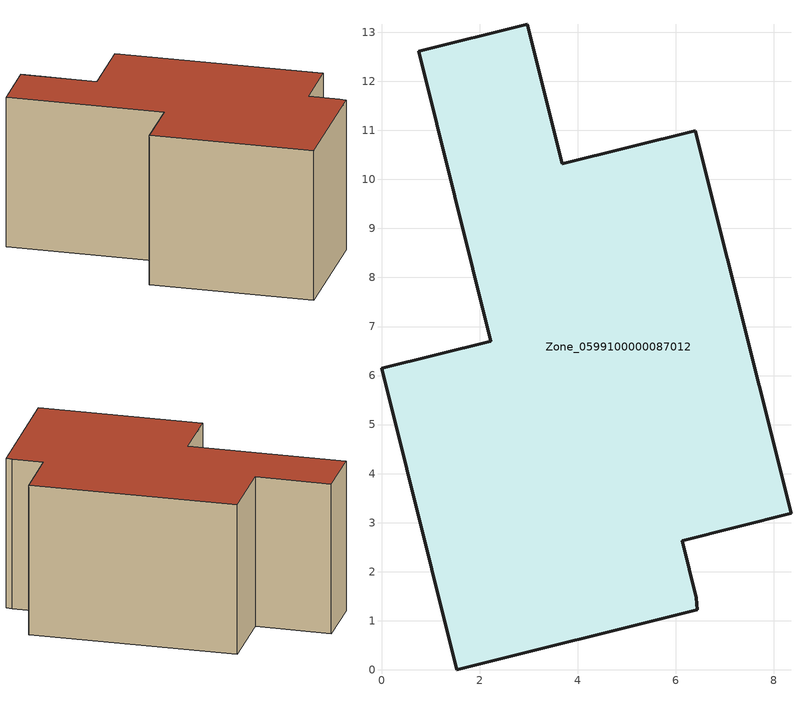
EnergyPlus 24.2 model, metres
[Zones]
Zone_0599100000087012
 floor ground (C_G): 1.53,0 0,6.15 2.23,6.7 0.76,12.62 2.97,13.16 3.68,10.31 6.4,10.99 8.35,3.19 6.13,2.64 6.42,1.47 6.44,1.22 z0
 wall outside (C_F): 0,6.15 1.53,0 6.44,1.22 6.42,1.47 6.13,2.64 8.35,3.19 6.4,10.99 3.68,10.31 2.97,13.16 0.76,12.62 2.23,6.7 0,6.15 z0:6.06
 roof outside (C_R): 6.44,1.22 6.42,1.47 6.13,2.64 8.35,3.19 6.4,10.99 3.68,10.31 2.97,13.16 0.76,12.62 2.23,6.7 0,6.15 1.53,0 z6.06
[BUILDING]
Pand.0599100000087012: North Axis=0; Terrain=City; Loads Convergence Tolerance Value=0.04; Temperature Convergence Tolerance Value=0.4; Solar Distribution=FullExterior; Maximum Number of Warmup Days=25; Minimum Number of Warmup Days=1
[Site:Location]
Rotterdam.The.Hague.AP_ZH_NLD Design_Conditions: Latitude=51.96; Longitude=4.45; Time Zone=1; Elevation=-4.5
[SITE:GROUNDTEMPERATURE:BUILDINGSURFACE]
18, 18, 18, 18, 18, 18, 18, 18, 18, 18, 18, 18
[MATERIAL] Thermal Absorptance=0.9; Solar Absorptance=0.7; Visible Absorptance=0.7
Name | Roughness | Thickness | Conductivity | Density | Specific Heat
G.TC.1965-1974 | MediumSmooth | 0.15 | 0.882353 | 540 | 1210
F.TC.1965-1974 | Rough | 0.3 | 0.697674 | 1920 | 840
R.TC.1965-1974 | MediumRough | 0.2 | 0.232558 | 1500 | 1000
[CONSTRUCTION]
C_G: G.TC.1965-1974
C_F: F.TC.1965-1974
C_R: R.TC.1965-1974
[ZONE]
Zone_0599100000087012: Type=1; Multiplier=1; Ceiling Height=Autocalculate; Volume=Autocalculate; Floor Area=autocalculate; Part of Total Floor Area=Yes
[ZONEINFILTRATION:DESIGNFLOWRATE]
Infil_Zone_0599100000087012: Zone or ZoneList or Space or SpaceList=Zone_0599100000087012; Schedule=AlwaysOn; Design Flow Rate Calculation Method=Flow/Area; Flow Rate per Floor Area=0.003; Constant Term Coefficient=1; Temperature Term Coefficient=0; Velocity Term Coefficient=0; Velocity Squared Term Coefficient=0
[HVACTEMPLATE:ZONE:IDEALLOADSAIRSYSTEM]
Zone_0599100000087012: Maximum Heating Supply Air Temperature=50; Minimum Cooling Supply Air Temperature=13; Maximum Heating Supply Air Humidity Ratio=0.0156; Minimum Cooling Supply Air Humidity Ratio=0.0077; Heating Limit=NoLimit; Cooling Limit=NoLimit; Dehumidification Control Type=ConstantSensibleHeatRatio; Cooling Sensible Heat Ratio=0.7; Dehumidification Setpoint=60; Humidification Control Type=None; Humidification Setpoint=30; Outdoor Air Method=None; Outdoor Air Flow Rate per Person=0.00944; Outdoor Air Flow Rate per Zone Floor Area=0; Outdoor Air Flow Rate per Zone=0; Demand Controlled Ventilation Type=None; Outdoor Air Economizer Type=NoEconomizer; Heat Recovery Type=None; Sensible Heat Recovery Effectiveness=0.7; Latent Heat Recovery Effectiveness=0.65
[ZONECONTROL:THERMOSTAT]
ThermostatControl_Zone_0599100000087012: Zone or ZoneList=Zone_0599100000087012; Control Type Schedule=DualSetpointControlType; Control 1=Thermostat_Zone_0599100000087012; Temperature Difference Between Cutout And Setpoint=0
[THERMOSTATSETPOINT:DUALSETPOINT]
Thermostat_Zone_0599100000087012: Heating Setpoint Temperature Schedule=HeatingSetpoint_Zone_0599100000087012; Cooling Setpoint Temperature Schedule=CoolingSetpoint_Zone_0599100000087012
[SCHEDULE:COMPACT]
HeatingSetpoint_Zone_0599100000087012: Through: 12/31, For: AllDays, Until: 24:00, 21
CoolingSetpoint_Zone_0599100000087012: Through: 12/31, For: AllDays, Until: 24:00, 24
DualSetpointControlType: Through: 12/31, For: AllDays, Until: 24:00, 4
AlwaysOn: Through: 12/31, For: AllDays, Until: 24:00, 1
